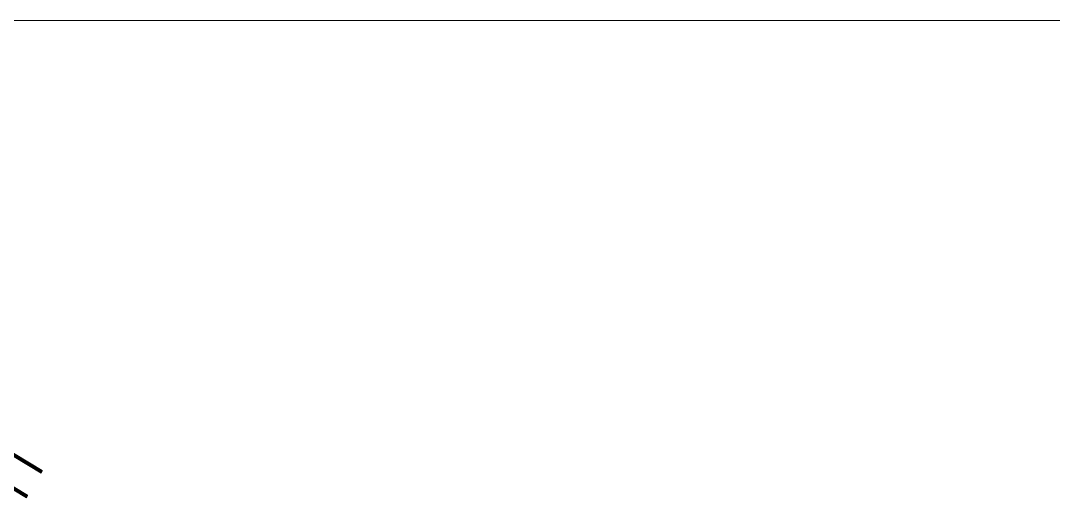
# Model space of a CAD drawing. Header units: millimetres. Extents: x 3774 to 718460, y -768339 to 192544.
# Drawn here: x 385955 to 441887, y -680505 to -654687 of the extents above; entities that cross this region are included whole.
import ezdxf

# ---------------------------------------------------------------- set-up
doc = ezdxf.new("R2010")
doc.units = ezdxf.units.MM
doc.linetypes.add('XKITLINE00', pattern=[0])
doc.layers.add('000_AREA_ASPG_AREA_HATCH_', color=7, linetype='Continuous', plot=False)
doc.layers.add('000_AREA_ASPG_AREA_MAIN_COLOR_1', color=7, linetype='Continuous', plot=False)
doc.layers.add('DrawingSheet', color=7, linetype='Continuous', lineweight=0)

# ---------------------------------------------------------------- blocks, each defined once
blk = doc.blocks.new('*A272909')
at = {"layer": 'DrawingSheet', "color": 7, "linetype": 'XKITLINE00', "lineweight": 0}
blk.add_line((1689.351557, -258.535517), (2939.351557, -258.535517), dxfattribs=at)
blk = doc.blocks.new('*U8201')
at = {"layer": '000_AREA_ASPG_AREA_HATCH_', "transparency": 33554539}
h = blk.add_hatch(dxfattribs=at)
h.set_pattern_fill('ANSI31')
h.set_pattern_definition([(45, (-24.4354, 4316.1105), (-2.245064, 2.245064), [])])
h.paths.add_polyline_path([(-60, 0), (60, 0), (60, 4342), (-60, 4342)])
at = {"layer": '000_AREA_ASPG_AREA_MAIN_COLOR_1', "color": 7}
blk.add_lwpolyline([(-60, 0), (60, 0), (60, 4342), (-60, 4342)], close=True, dxfattribs=at)

msp = doc.modelspace()

# ---------------------------------------------------------------- block references
at = {"color": 7, "lineweight": 0, "xscale": 125, "yscale": 125, "zscale": 125}
msp.add_blockref('*A272909', (128527.556, -622370.363), dxfattribs=at)
at = {"color": 7, "rotation": 239}
for p in [(383372.873, -676883.513), (382578.853, -678217.774)]:
    msp.add_blockref('*U8201', p, dxfattribs=at)

doc.saveas('drawing.dxf')
